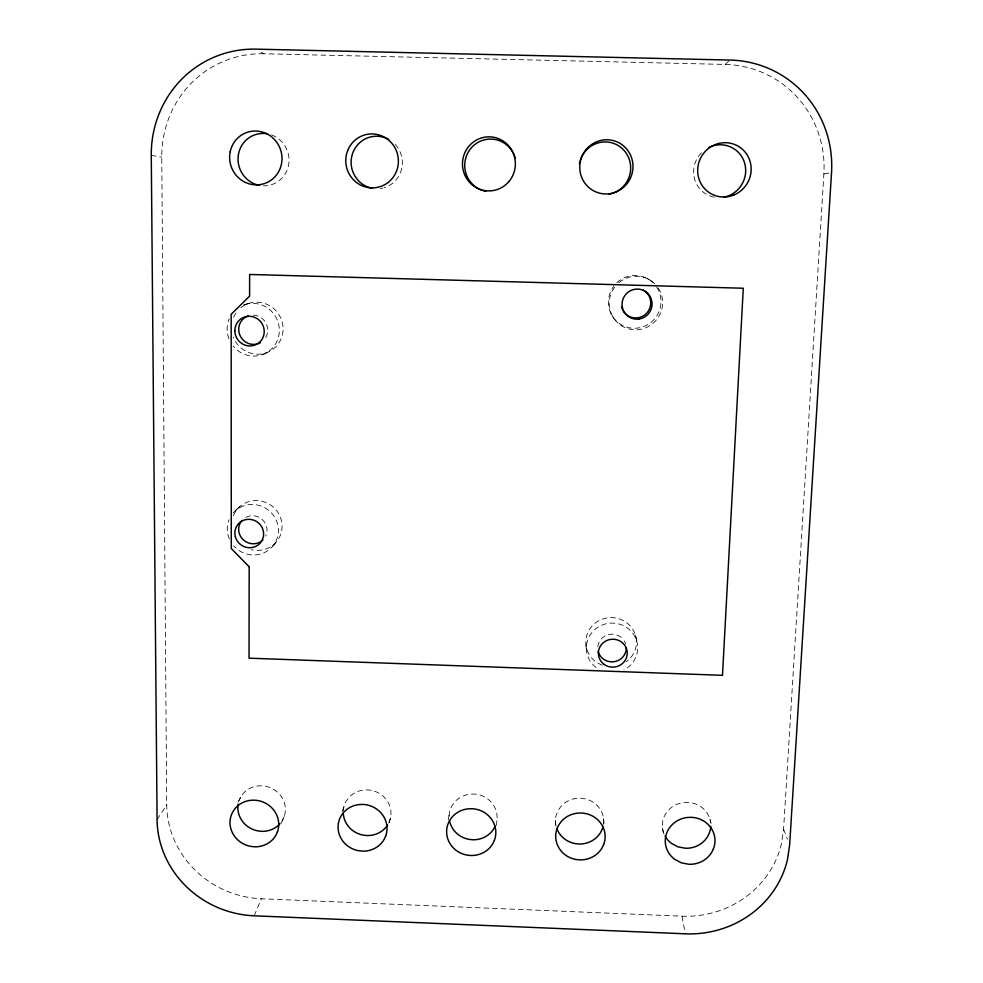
<?xml version="1.0" encoding="UTF-8"?>
<svg xmlns="http://www.w3.org/2000/svg" width="983" height="983" viewBox="0 0 983 983"><rect width="100%" height="100%" fill="white"/><g stroke="black" fill="none" stroke-linecap="round" stroke-linejoin="round"><path stroke-width="0.74" stroke-dasharray="4.92 3.69" d="M263.837 53.758A105.206 101.593 70.8 0 0 161.765 157.108L166.717 804.807A95.793 90.485 21.1 0 0 261.343 898.769L681.944 916.181A96.998 91.849 -3.3 0 0 781.51 843.451L783.574 829.197L823.877 173.942A106.533 103.338 -59.8 0 0 725.049 64.423L263.837 53.758L259.93 51.46M496.464 825.523L497.103 817.905M448.26 819.994L449.501 812.45M389.194 822.796L390.644 817.278M342.158 811.589L344.505 804.831M254.155 915.812L261.343 898.769M281.15 823.422L284.185 816.541A23.936 22.609 21.1 0 0 261.675 785.786L257.939 785.933A23.936 22.609 21.1 0 0 242.396 794.461L237.603 802.767M284.185 816.541L282.735 819.785A23.936 22.609 21.1 0 1 281.482 821.788M388.666 823.004L389.71 820.719A23.973 22.744 15.5 0 0 367.445 789.914L363.698 790.049A23.973 22.744 15.5 0 0 347.97 798.589L345.979 801.575A23.973 22.744 15.5 0 0 343.251 811.835M157.083 819.613L166.717 804.807M272.488 546.474L276.223 542.051M235.92 510.238L240.159 506.282M725.049 64.423L730.013 60.061M262.793 354.507L270.362 350.968M243.587 304.951L251.697 302.678M823.877 173.942L831.52 172.639M151.271 155.375L161.765 157.108M647.625 278.717L649.075 279.541M612.79 316.833L613.736 318.197M783.574 829.197L787.444 839.15M709.947 819.183L711.09 823.373M635.534 635.473L636.763 641.186M681.944 916.181L685.372 933.813M662.468 828.018L663.55 833.67M603.537 818.507L604.066 824.073M585.979 645.143L586.507 650.979M555.493 820.203L555.579 826.334M663.992 833.817A24.243 22.953 -3.3 0 1 665.479 814.108L667.617 811.11A24.243 22.953 -3.3 0 1 683.898 802.521L687.707 802.386A24.243 22.953 -3.3 0 1 710.66 822.722M714.26 197.202A26.627 25.828 -59.8 0 1 694.526 178.783A26.627 25.828 -59.8 0 1 702.169 152.107M616.845 282.735A26.541 26.16 -52 0 1 654.088 283.78M656.632 287.011A26.541 26.16 -52 0 1 651.434 321.994A26.541 26.16 -52 0 1 616.292 321.011A26.541 26.16 -52 0 1 614.043 285.82M658.205 287.958A26.922 26.529 -51.7 0 1 652.921 323.432A26.922 26.529 -51.7 0 1 617.275 322.436A26.922 26.529 -51.7 0 1 614.989 286.753M618.897 282.686A26.922 26.529 -51.7 0 1 654.653 283.682M556.095 826.162A24.12 22.904 2.7 0 1 558.491 809.906L560.58 806.92A24.12 22.904 2.7 0 1 576.677 798.343L580.462 798.208A24.12 22.904 2.7 0 1 603.451 824.491M395.154 144.427A26.283 25.595 79.2 0 1 384.242 187.679M382.965 188.036A26.283 25.595 79.2 0 1 380.335 188.539M233.118 513.003A25.841 24.98 35 0 1 270.128 511.627A25.841 24.98 35 0 1 270.743 548.281A25.841 24.98 35 0 1 233.684 545.811M229.395 539.016A25.841 24.98 35 0 1 229.064 519.688M233.389 515.62A25.497 24.661 35.2 0 1 264.882 502.116A25.497 24.661 35.2 0 1 281.138 532.958A25.497 24.661 35.2 0 1 251.316 549.632M271.505 134.917A26.295 25.398 70.8 0 1 288.707 164.37A26.295 25.398 70.8 0 1 263.444 185.824M239.016 800.69A23.936 22.609 21.1 0 1 240.442 797.434M597.787 646.777A14.266 13.811 -2.8 0 1 623.627 639.945M624.279 640.904A14.266 13.811 -2.8 0 1 625.704 644.086M245.75 517.365A14.364 13.885 35 0 1 265.68 536.128M240.872 307.74A26.246 25.521 55.2 0 1 278.754 314.351A26.246 25.521 55.2 0 1 269.281 351.545A26.246 25.521 55.2 0 1 233.376 337.169M233.659 317.288A26.246 25.521 55.2 0 1 237.972 310.517M244.878 304.509A26.615 25.865 55 0 1 276.776 318.934A26.615 25.865 55 0 1 267.327 352.295A26.615 25.865 55 0 1 233.118 346.004M228.965 338.803A26.615 25.865 55 0 1 229.236 318.639M253.245 315.113A14.794 14.376 55 0 1 265.754 337.476M602.358 665.184A25.337 24.526 -2.9 0 1 589.493 629.452A25.337 24.526 -2.9 0 1 628.211 623.959A25.337 24.526 -2.9 0 1 626.232 661.792M596.116 667.506A25.693 24.858 -2.8 0 1 594.26 630.029A25.693 24.858 -2.8 0 1 632.88 633.384A25.693 24.858 -2.8 0 1 623.91 669.927M449.12 816.013A24.022 22.842 9.2 0 1 451.996 805.728L454.035 802.742A24.022 22.842 9.2 0 1 469.948 794.19L473.708 794.043A24.022 22.842 9.2 0 1 496.698 821.469"/><path stroke-width="1.47" d="M495.1 826.236L494.179 828.165A24.022 22.842 9.2 0 1 472.491 839.752L468.756 839.322A24.022 22.842 9.2 0 1 449.538 820.78M602.96 826.85A24.12 22.904 2.7 0 1 602.21 829.136L600.638 832.392A24.12 22.904 2.7 0 1 578.692 843.992L574.944 843.561A24.12 22.904 2.7 0 1 556.796 828.46M580.474 159.59A26.443 25.828 -70.9 0 1 609.362 142.277A26.443 25.828 -70.9 0 1 630.681 168.032A26.443 25.828 -70.9 0 1 609.141 194.229M579.38 163.596A26.443 25.828 -70.9 0 1 580.031 160.905M709.001 147.389A26.627 25.828 -59.8 0 1 744.61 163.006A26.627 25.828 -59.8 0 1 723.721 197.202M710.758 826.334A24.243 22.953 -3.3 0 1 709.198 833.363L707.563 836.631A24.243 22.953 -3.3 0 1 685.384 848.255L677.975 846.842L671.414 843.328A24.243 22.953 -3.3 0 1 665.036 835.992M643.484 290.182A14.954 14.733 -51.7 0 1 646.175 313.675A14.954 14.733 -51.7 0 1 622.866 310.309M622.325 309.203A14.954 14.733 -51.7 0 1 621.526 306.856M260.434 342.662A14.794 14.376 55 0 1 240.061 335.572A14.794 14.376 55 0 1 248.269 315.862M372.336 188.331A26.283 25.595 79.2 0 1 352.492 153.766A26.283 25.595 79.2 0 1 388.727 139.414M387.609 824.983A23.973 22.744 15.5 0 1 366.782 835.525L363.059 835.108A23.973 22.744 15.5 0 1 343.264 813.027M280.02 823.656A23.936 22.609 21.1 0 1 261.539 831.323L257.829 830.905A23.936 22.609 21.1 0 1 238.144 804.131M259.475 185.394A26.295 25.398 70.8 0 1 238.365 154.884A26.295 25.398 70.8 0 1 267.597 133.86M262.842 540.011A14.364 13.885 35 0 1 243.219 539.765A14.364 13.885 35 0 1 241.965 520.376M481.867 190.211A26.32 25.755 -86.9 0 1 472.786 146.307A26.32 25.755 -86.9 0 1 515.203 157.944M485.762 191.267A26.32 25.755 -86.9 0 1 483.144 190.641M626.269 647.502A14.266 13.811 -2.8 0 1 598.156 651.36M249.178 566.786L249.043 658.18L722.48 675.321L743.283 288.24L249.633 274.466L249.596 296.178L231.177 314.277L231.275 548.526L249.178 566.786M831.52 172.639L789.656 844.827L787.518 859.412A99.492 94.036 -3.2 0 1 685.372 933.813L254.155 915.812A98.226 92.611 21.1 0 1 157.083 819.613L151.271 155.375A108.118 104.333 70.5 0 1 256.022 49.15L730.013 60.061A109.506 106.176 -59.6 0 1 831.52 172.639M277.513 831.667L276.039 834.972A24.55 23.137 21 0 1 254.302 846.793L250.505 846.351A24.55 23.137 21 0 1 232.652 812.093L234.654 809.046A24.55 23.137 21 0 1 250.591 800.309L254.413 800.174A24.55 23.137 21 0 1 277.513 831.667M385.705 835.98L384.181 839.298A24.575 23.273 15.5 0 1 362.199 851.131L358.39 850.688A24.575 23.273 15.5 0 1 340.855 816.369L342.895 813.31A24.575 23.273 15.5 0 1 359.028 804.573L362.862 804.426A24.575 23.273 15.5 0 1 385.705 835.98M494.412 840.318L492.839 843.647A24.636 23.383 9.2 0 1 470.599 855.493L466.765 855.063A24.636 23.383 9.2 0 1 449.563 820.67L451.652 817.61A24.636 23.383 9.2 0 1 467.969 808.849L471.84 808.714A24.636 23.383 9.2 0 1 494.412 840.318M603.623 844.68L602.001 848.01A24.735 23.457 2.8 0 1 579.503 859.879L575.657 859.437A24.735 23.457 2.8 0 1 558.786 824.983L560.924 821.923A24.735 23.457 2.8 0 1 577.426 813.15L581.322 813.002A24.735 23.457 2.8 0 1 603.623 844.68M713.351 849.066L711.68 852.396A24.87 23.494 -3.2 0 1 688.923 864.29L681.33 862.841L674.584 859.24A24.87 23.494 -3.2 0 1 668.514 829.32L670.713 826.248A24.87 23.494 -3.2 0 1 687.412 817.463L691.319 817.328A24.87 23.494 -3.2 0 1 713.351 849.066M733.982 194.941A27.377 26.541 -59.6 0 0 741.268 148.298A27.377 26.541 -59.6 0 0 697.991 166.299A27.377 26.541 -59.6 0 0 733.982 194.941M623.382 187.446A27.168 26.541 -70.8 0 0 615.591 141.294A27.168 26.541 -70.8 0 0 580.142 171.816A27.168 26.541 -70.8 0 0 623.382 187.446M638.901 319.045A15.15 14.929 -51.4 0 0 649.026 294.875A15.15 14.929 -51.4 0 0 623.222 298.476A15.15 14.929 -51.4 0 0 638.901 319.045M234.851 330.681A14.978 14.548 54.8 0 0 256.858 344.185A14.978 14.548 54.8 0 0 256.919 318.504A14.978 14.548 54.8 0 0 234.851 330.681M347.65 150.596A27.008 26.295 78.9 0 0 375.789 187.655A27.008 26.295 78.9 0 0 392.782 144.464A27.008 26.295 78.9 0 0 347.65 150.596M235.342 536.706A14.536 14.045 34.9 0 0 259.377 543.906A14.536 14.045 34.9 0 0 253 519.933A14.536 14.045 34.9 0 0 235.342 536.706M604.312 664.52A14.45 13.971 -2.7 0 0 627.154 654.604A14.45 13.971 -2.7 0 0 606.916 640.449A14.45 13.971 -2.7 0 0 604.312 664.52M230.206 151.677A27.032 26.086 70.5 0 0 263.813 183.772A27.032 26.086 70.5 0 0 273.397 138.419A27.032 26.086 70.5 0 0 230.206 151.677M509.034 181.4A27.045 26.455 -87.1 0 0 493.773 137.276A27.045 26.455 -87.1 0 0 463.976 172.934A27.045 26.455 -87.1 0 0 509.034 181.4"/></g></svg>
